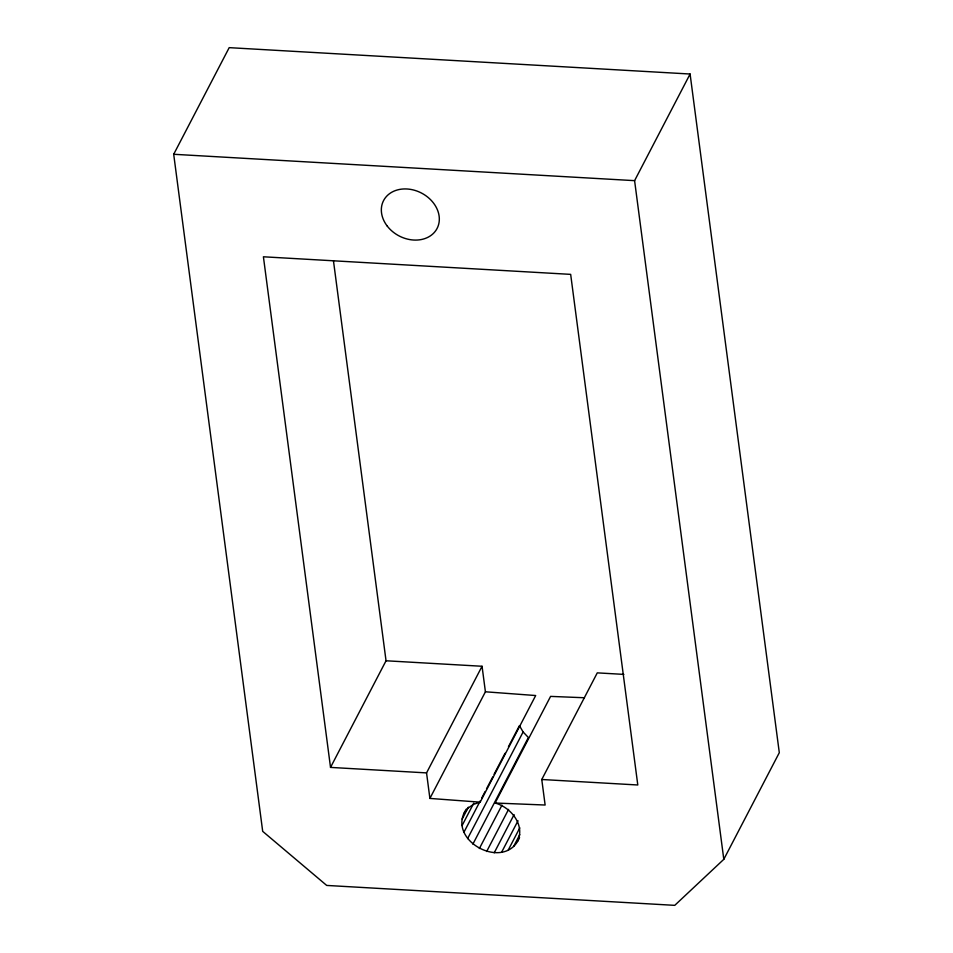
<?xml version="1.0" encoding="UTF-8"?>
<svg xmlns="http://www.w3.org/2000/svg" width="953" height="953" viewBox="0 0 953 953"><rect width="100%" height="100%" fill="white"/><g stroke="black" fill="none" stroke-linecap="round" stroke-linejoin="round"><path stroke-width="1.43" d="M519.552 837.496C505.293 872.352 445.218 840.475 466.303 809.109M517.491 841.451C525.401 825.072 510.868 807.191 495.084 803.022L550.596 696.393L584.439 697.751M173.696 154.279L229.196 47.65L690.091 74.024L779.304 752.691L723.803 859.32L674.748 905.35L326.7 885.432L262.694 831.35L173.696 154.279L634.591 180.653L690.091 74.024M386.036 660.774L482.051 666.266L426.551 772.895L330.524 767.403L386.036 660.774L333.467 260.836M485.411 691.795L535.681 695.535L480.169 802.164L429.898 798.423L485.411 691.795L482.051 666.266M462.181 819.056L468.34 807.203M462.062 825.608L473.712 803.224M463.92 832.267L480.36 800.675M481.73 798.042L485.16 791.466M486.53 788.834L492.701 776.981M494.071 774.348L505.03 753.287M508.461 746.711L519.421 725.638L523.114 731.964L528.379 737.515L472.879 844.144M467.601 838.592L523.114 731.964M479.371 848.539L501.993 805.106M486.661 851.494L508.58 809.371M494.226 852.792L514.096 814.612M501.564 852.339L518.015 820.747M495.084 803.022L545.128 805.023L541.769 779.494L597.281 672.866L623.87 674.39M508.175 850.195L519.826 827.812M513.607 846.478L519.778 834.625M464.242 813.064L468.126 808.037L473.558 804.32L480.169 802.164M541.769 779.494L637.795 784.986L570.668 274.369L263.409 256.786L330.524 767.403M634.591 180.653L723.803 859.32M426.551 772.895L429.898 798.423M387.061 225.849A30.174 24.194 27.5 0 0 436.95 228.708A30.174 24.194 27.5 0 0 406.967 188.98A30.174 24.194 27.5 0 0 387.061 225.849"/></g></svg>
